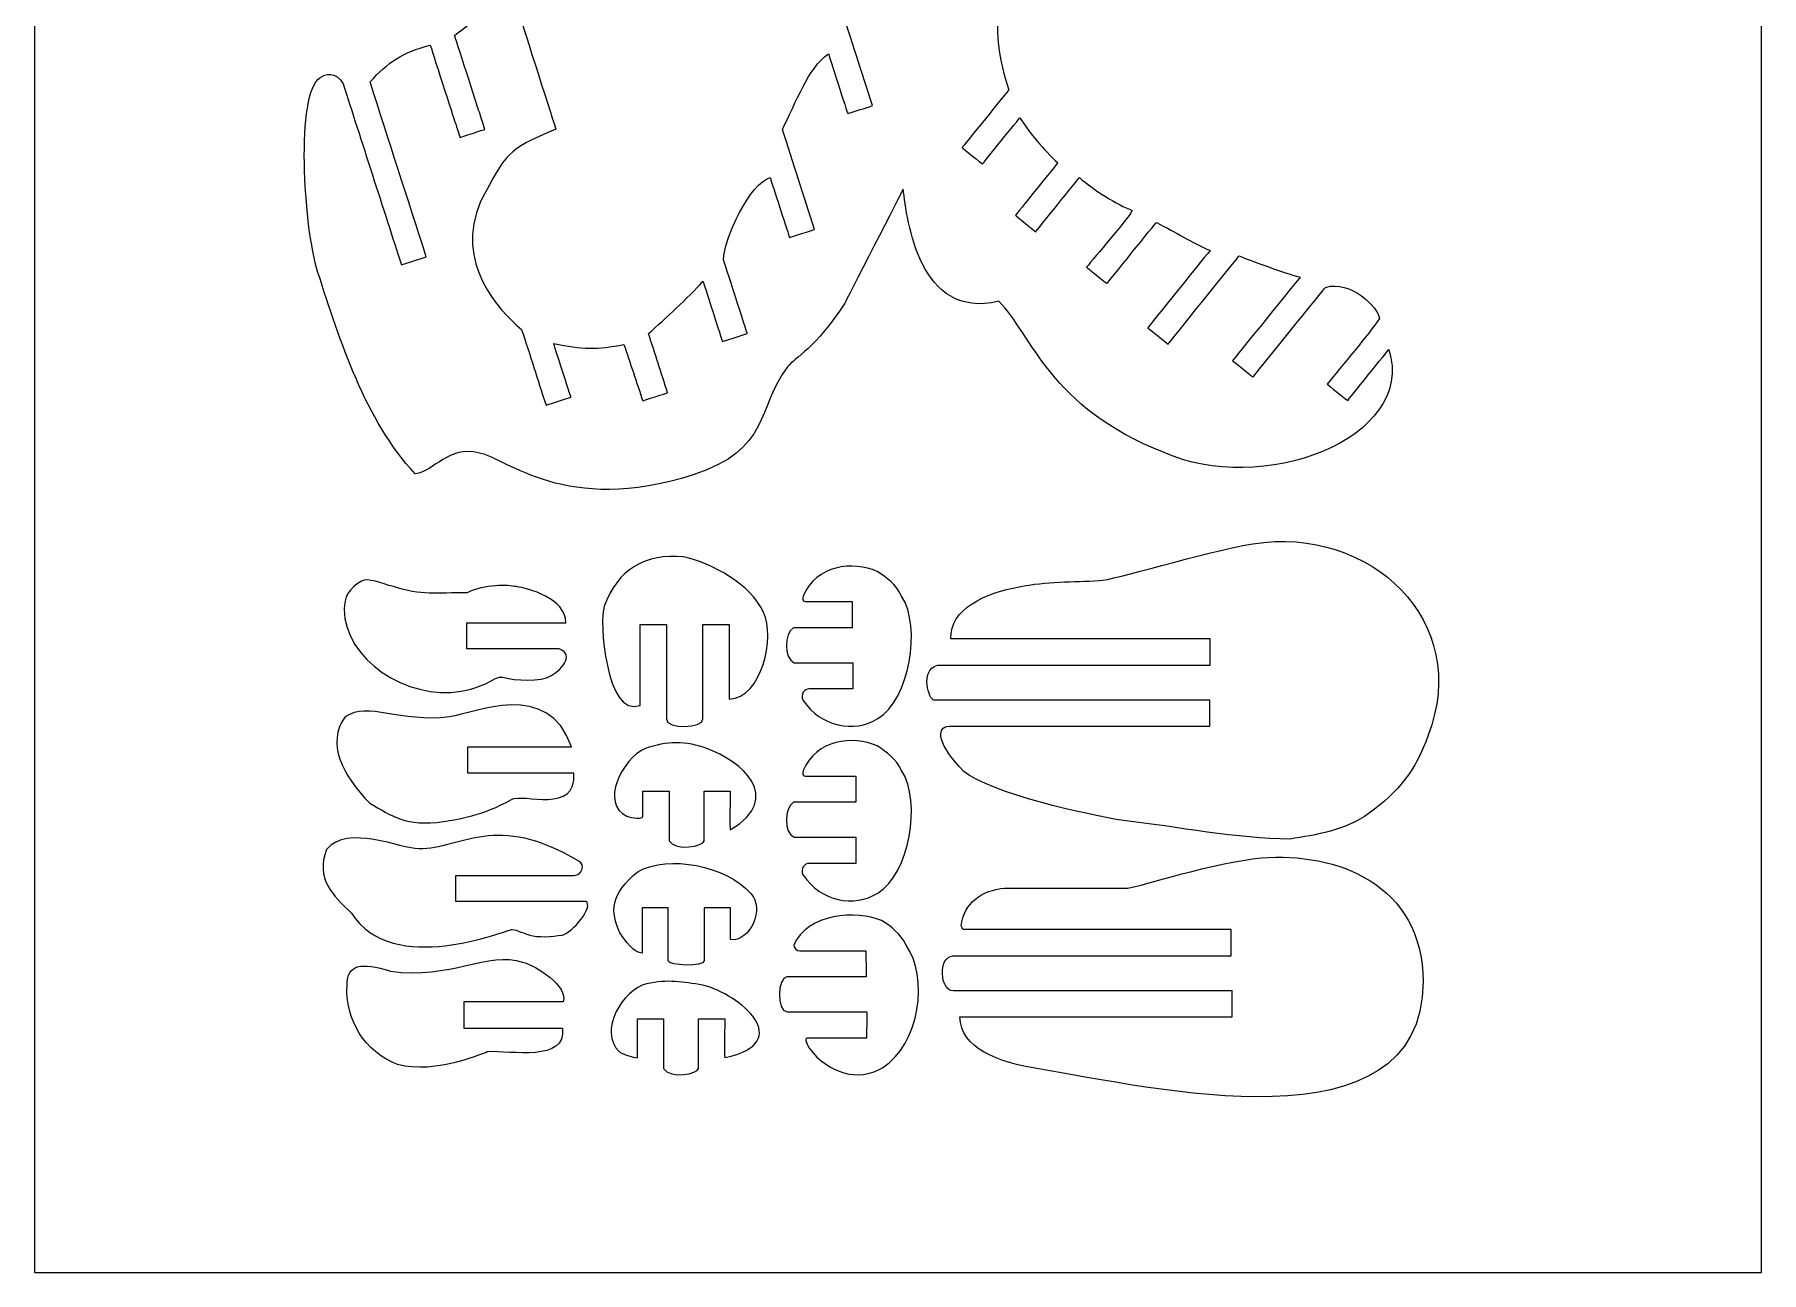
# Model space of a CAD drawing. Header units: centimetres. Extents: x -313 to 323, y -192 to 199.
# Drawn here: x 71.1 to 322.7, y -192.3 to -12 of the extents above; entities that cross this region are included whole.
import ezdxf

# ---------------------------------------------------------------- set-up
doc = ezdxf.new("R2010")
doc.units = ezdxf.units.CM
doc.header["$MEASUREMENT"] = 0
doc.layers.add('Livello 1', color=7, linetype='Continuous')
doc.layers.add('Livello 2', color=5, linetype='Continuous')

msp = doc.modelspace()

# ---------------------------------------------------------------- linework, layer by layer
at = {"layer": 'Livello 1', "lineweight": 20}
for points, knots in [([(263.926574, 11.952986), (263.926574, 11.952986), (257.939286, 4.543806), (257.939286, 4.543806), (257.939286, 4.543806), (257.939286, 4.543806), (254.976122, 6.938772), (254.976122, 6.938772), (254.976122, 6.938772), (254.976122, 6.938772), (261.87908, 15.480538), (261.87908, 15.480538), (261.87908, 15.480538), (259.813044, 17.87779), (257.25882, 20.268438), (255.465834, 21.364194), (255.465834, 21.364194), (255.465834, 21.364194), (250.657868, 15.415006), (250.657868, 15.415006), (250.657868, 15.415006), (250.657868, 15.415006), (247.69445, 17.809972), (247.69445, 17.809972), (247.69445, 17.809972), (247.69445, 17.809972), (252.213618, 23.401782), (252.213618, 23.401782), (252.213618, 23.401782), (247.707912, 26.380948), (242.915694, 27.91333), (237.499144, 27.952192), (237.499144, 27.952192), (237.499144, 27.952192), (239.856772, 20.6248), (239.856772, 20.6248), (239.856772, 20.6248), (239.856772, 20.6248), (236.229906, 19.457924), (236.229906, 19.457924), (236.229906, 19.457924), (236.229906, 19.457924), (233.290872, 28.591256), (233.290872, 28.591256), (233.290872, 28.591256), (229.221284, 29.46781), (226.39909, 28.671266), (223.096836, 27.75966), (223.096836, 27.75966), (223.096836, 27.75966), (225.920046, 18.986246), (225.920046, 18.986246), (225.920046, 18.986246), (225.920046, 18.986246), (222.29318, 17.819116), (222.29318, 17.819116), (222.29318, 17.819116), (222.29318, 17.819116), (219.482924, 26.552652), (219.482924, 26.552652), (219.482924, 26.552652), (216.667842, 25.590246), (213.006432, 23.50262), (210.879182, 21.7805), (210.879182, 21.7805), (211.887054, 18.648426), (212.894926, 15.516352), (213.903052, 12.384024), (213.903052, 12.384024), (213.903052, 12.384024), (210.276186, 11.216894), (210.276186, 11.216894), (210.276186, 11.216894), (210.276186, 11.216894), (207.401668, 20.150074), (207.401668, 20.150074), (207.401668, 20.150074), (204.108304, 17.528794), (201.00544, 14.194282), (198.551038, 10.272014), (198.551038, 10.272014), (200.393554, 4.545838), (202.068684, -1.1049), (203.877672, -6.726682), (203.877672, -6.726682), (202.619864, -7.131304), (201.532998, -7.481062), (200.250806, -7.893812), (200.250806, -7.893812), (200.250806, -7.893812), (196.106796, 4.985004), (196.106796, 4.985004), (196.106796, 4.985004), (192.951608, 1.454912), (190.71336, -3.60045), (188.534548, -7.8613), (188.534548, -7.8613), (190.088266, -12.689078), (191.640968, -17.514316), (193.194432, -22.342602), (193.194432, -22.342602), (191.874394, -22.76729), (190.884048, -23.08606), (189.567566, -23.509478), (189.567566, -23.509478), (189.567566, -23.509478), (186.75731, -14.776196), (186.75731, -14.776196), (186.75731, -14.776196), (183.699658, -16.978376), (182.047388, -21.892006), (180.038756, -25.806654), (180.038756, -25.806654), (181.607714, -30.682692), (183.14035, -35.524694), (184.704482, -40.385492), (184.704482, -40.385492), (184.704482, -40.385492), (181.077362, -41.552622), (181.077362, -41.552622), (181.077362, -41.552622), (181.077362, -41.552622), (180.554376, -39.927022), (180.554376, -39.927022), (180.554376, -39.927022), (180.554376, -39.927022), (178.271424, -32.832294), (178.271424, -32.832294), (178.271424, -32.832294), (175.383698, -33.580832), (171.492672, -41.641014), (171.48175, -44.818554), (171.48175, -44.818554), (171.48175, -44.818554), (174.929292, -55.532528), (174.929292, -55.532528), (174.929292, -55.532528), (173.693328, -55.930292), (172.646086, -56.267096), (171.302426, -56.699658), (171.302426, -56.699658), (171.302426, -56.699658), (168.474898, -47.912782), (168.474898, -47.912782), (168.474898, -47.912782), (166.235888, -50.466244), (163.001706, -53.288946), (160.551368, -55.55361), (160.551368, -55.55361), (161.476436, -58.428382), (162.397694, -61.290962), (163.322508, -64.164972), (163.322508, -64.164972), (163.322508, -64.164972), (159.695642, -65.332102), (159.695642, -65.332102), (159.695642, -65.332102), (158.863284, -62.745112), (157.800294, -59.716416), (156.967428, -57.127902), (156.967428, -57.127902), (153.04897, -57.917588), (150.851108, -57.865772), (146.712686, -56.974486), (146.712686, -56.974486), (146.712686, -56.974486), (149.235414, -64.814704), (149.235414, -64.814704), (149.235414, -64.814704), (147.987258, -65.216532), (146.868896, -65.576196), (145.608548, -65.981834), (145.608548, -65.981834), (144.425416, -62.304422), (143.26362, -58.693812), (142.052294, -54.929532), (142.052294, -54.929532), (138.61796, -52.06111), (132.273294, -45.25137), (136.057132, -36.298886), (136.057132, -36.298886), (139.850876, -29.27604), (139.730988, -28.802584), (147.043648, -25.790144), (147.043648, -25.790144), (147.043648, -25.790144), (141.950186, -9.823958), (141.950186, -9.823958), (141.950186, -9.823958), (136.193784, -9.057132), (135.125968, -9.821926), (132.289042, -12.123674), (132.289042, -12.123674), (132.289042, -12.123674), (135.743188, -22.857968), (135.743188, -22.857968), (135.743188, -22.857968), (135.743188, -22.857968), (136.688322, -25.795224), (136.688322, -25.795224), (136.688322, -25.795224), (136.688322, -25.795224), (133.061456, -26.962354), (133.061456, -26.962354), (133.061456, -26.962354), (133.061456, -26.962354), (132.334, -24.702008), (132.334, -24.702008), (132.334, -24.702008), (132.334, -24.702008), (128.74371, -13.544296), (128.74371, -13.544296), (128.74371, -13.544296), (124.610876, -14.58214), (122.618246, -15.997936), (119.961152, -18.892266), (119.961152, -18.892266), (122.69343, -27.382724), (125.425454, -35.873436), (128.157478, -44.363894), (128.157478, -44.363894), (126.93523, -44.75734), (125.747018, -45.13961), (124.530866, -45.531024), (124.530866, -45.531024), (122.05716, -37.84346), (118.567708, -26.999946), (116.051838, -19.181064), (116.051838, -19.181064), (115.041934, -17.269714), (113.337086, -17.67332), (112.674146, -18.30324), (112.674146, -18.30324), (109.15904, -20.354544), (110.227618, -39.951914), (112.378744, -46.637194), (112.378744, -46.637194), (115.613942, -56.691022), (119.210836, -68.067682), (126.524766, -75.972162), (126.524766, -75.972162), (129.530856, -75.58913), (131.209542, -71.783702), (135.907526, -72.953118), (135.907526, -72.953118), (139.976352, -73.671684), (148.397468, -82.112358), (167.04564, -76.111608), (167.04564, -76.111608), (178.372008, -72.466962), (176.22266, -66.378582), (180.811424, -60.386468), (180.811424, -60.386468), (181.837584, -59.046618), (184.930796, -57.672478), (189.126114, -51.121564), (189.126114, -51.121564), (189.126114, -51.121564), (197.659244, -34.49193), (197.659244, -34.49193), (197.659244, -34.49193), (198.192898, -39.103046), (199.982074, -53.612034), (211.568538, -50.842418), (211.568538, -50.842418), (216.477596, -55.682388), (218.81338, -66.308986), (235.655866, -72.860154), (235.655866, -72.860154), (249.482356, -79.243682), (272.512282, -71.05269), (268.41323, -57.850024), (268.41323, -57.850024), (268.41323, -57.850024), (262.388858, -65.304924), (262.388858, -65.304924), (262.388858, -65.304924), (262.388858, -65.304924), (259.425694, -62.910212), (259.425694, -62.910212), (259.425694, -62.910212), (261.516368, -60.323222), (265.471148, -55.67299), (267.0302, -53.35143), (267.0302, -53.35143), (266.901422, -51.696874), (262.776716, -47.716948), (259.17144, -48.809402), (259.17144, -48.809402), (259.17144, -48.809402), (248.600976, -61.889386), (248.600976, -61.889386), (248.600976, -61.889386), (248.600976, -61.889386), (245.637558, -59.49442), (245.637558, -59.49442), (245.637558, -59.49442), (245.637558, -59.49442), (255.47574, -47.320454), (255.47574, -47.320454), (255.47574, -47.320454), (252.778514, -46.580044), (249.30735, -45.288708), (246.58828, -44.233846), (246.58828, -44.233846), (246.58828, -44.233846), (236.236764, -57.083198), (236.236764, -57.083198), (236.236764, -57.083198), (235.067348, -56.138064), (234.242356, -55.471314), (233.273346, -54.688232), (233.273346, -54.688232), (233.273346, -54.688232), (242.355624, -43.450002), (242.355624, -43.450002), (242.355624, -43.450002), (239.3823, -42.1005), (237.6297, -40.934132), (234.536234, -39.346632), (234.536234, -39.346632), (234.536234, -39.346632), (227.330254, -48.26381), (227.330254, -48.26381), (227.330254, -48.26381), (227.330254, -48.26381), (224.366836, -45.868844), (224.366836, -45.868844), (224.366836, -45.868844), (225.526092, -44.431204), (230.20147, -39.0906), (231.02951, -37.624258), (231.02951, -37.624258), (228.777038, -36.73475), (225.49358, -34.694876), (223.32442, -32.829754), (223.32442, -32.829754), (223.32442, -32.829754), (216.958926, -40.706548), (216.958926, -40.706548), (216.958926, -40.706548), (216.958926, -40.706548), (213.995508, -38.311836), (213.995508, -38.311836), (213.995508, -38.311836), (213.995508, -38.311836), (220.157548, -30.686756), (220.157548, -30.686756), (220.157548, -30.686756), (218.077034, -28.70454), (216.065862, -26.390854), (214.639144, -24.110188), (214.639144, -24.110188), (214.639144, -24.110188), (209.194146, -30.848046), (209.194146, -30.848046), (209.194146, -30.848046), (209.194146, -30.848046), (206.230728, -28.453334), (206.230728, -28.453334), (206.230728, -28.453334), (206.230728, -28.453334), (213.023958, -20.047204), (213.023958, -20.047204), (213.023958, -20.047204), (211.143088, -14.20241), (210.516216, -8.764016), (213.148672, -2.915666), (213.148672, -2.915666), (218.472004, 8.910828), (234.003088, 14.36751), (245.836694, 6.661404), (245.836694, 6.661404), (249.5296, 4.534408), (254.972312, -1.049782), (258.436364, -6.43763), (258.436364, -6.43763), (262.687054, -4.00939), (266.267692, 0.570992), (269.052802, 4.719066), (269.052802, 4.719066), (268.0462, 8.767572), (266.153138, 11.630914), (263.926574, 11.952986)], [0, 0, 0, 0, 0.0103092784, 0.0103092784, 0.0103092784, 0.0103092884, 0.0206185567, 0.0206185567, 0.0206185567, 0.0206185667, 0.0309278351, 0.0309278351, 0.0309278351, 0.0309278451, 0.0412371134, 0.0412371134, 0.0412371134, 0.0412371234, 0.0515463918, 0.0515463918, 0.0515463918, 0.0515464018, 0.0618556701, 0.0618556701, 0.0618556701, 0.0618556801, 0.0721649485, 0.0721649485, 0.0721649485, 0.0721649585, 0.0824742268, 0.0824742268, 0.0824742268, 0.0824742368, 0.0927835052, 0.0927835052, 0.0927835052, 0.0927835152, 0.1030927835, 0.1030927835, 0.1030927835, 0.1030927935, 0.1134020619, 0.1134020619, 0.1134020619, 0.1134020719, 0.1237113402, 0.1237113402, 0.1237113402, 0.1237113502, 0.1340206186, 0.1340206186, 0.1340206186, 0.1340206286, 0.1443298969, 0.1443298969, 0.1443298969, 0.1443299069, 0.1546391753, 0.1546391753, 0.1546391753, 0.1546391853, 0.1649484536, 0.1649484536, 0.1649484536, 0.1649484636, 0.175257732, 0.175257732, 0.175257732, 0.175257742, 0.1855670103, 0.1855670103, 0.1855670103, 0.1855670203, 0.1958762887, 0.1958762887, 0.1958762887, 0.1958762987, 0.206185567, 0.206185567, 0.206185567, 0.206185577, 0.2164948454, 0.2164948454, 0.2164948454, 0.2164948554, 0.2268041237, 0.2268041237, 0.2268041237, 0.2268041337, 0.2371134021, 0.2371134021, 0.2371134021, 0.2371134121, 0.2474226804, 0.2474226804, 0.2474226804, 0.2474226904, 0.2577319588, 0.2577319588, 0.2577319588, 0.2577319688, 0.2680412371, 0.2680412371, 0.2680412371, 0.2680412471, 0.2783505155, 0.2783505155, 0.2783505155, 0.2783505255, 0.2886597938, 0.2886597938, 0.2886597938, 0.2886598038, 0.2989690722, 0.2989690722, 0.2989690722, 0.2989690822, 0.3092783505, 0.3092783505, 0.3092783505, 0.3092783605, 0.3195876289, 0.3195876289, 0.3195876289, 0.3195876389, 0.3298969072, 0.3298969072, 0.3298969072, 0.3298969172, 0.3402061856, 0.3402061856, 0.3402061856, 0.3402061956, 0.3505154639, 0.3505154639, 0.3505154639, 0.3505154739, 0.3608247423, 0.3608247423, 0.3608247423, 0.3608247523, 0.3711340206, 0.3711340206, 0.3711340206, 0.3711340306, 0.381443299, 0.381443299, 0.381443299, 0.381443309, 0.3917525773, 0.3917525773, 0.3917525773, 0.3917525873, 0.4020618557, 0.4020618557, 0.4020618557, 0.4020618657, 0.412371134, 0.412371134, 0.412371134, 0.412371144, 0.4226804124, 0.4226804124, 0.4226804124, 0.4226804224, 0.4329896907, 0.4329896907, 0.4329896907, 0.4329897007, 0.4432989691, 0.4432989691, 0.4432989691, 0.4432989791, 0.4536082474, 0.4536082474, 0.4536082474, 0.4536082574, 0.4639175258, 0.4639175258, 0.4639175258, 0.4639175358, 0.4742268041, 0.4742268041, 0.4742268041, 0.4742268141, 0.4845360825, 0.4845360825, 0.4845360825, 0.4845360925, 0.4948453608, 0.4948453608, 0.4948453608, 0.4948453708, 0.5051546392, 0.5051546392, 0.5051546392, 0.5051546492, 0.5154639175, 0.5154639175, 0.5154639175, 0.5154639275, 0.5257731959, 0.5257731959, 0.5257731959, 0.5257732059, 0.5360824742, 0.5360824742, 0.5360824742, 0.5360824842, 0.5463917526, 0.5463917526, 0.5463917526, 0.5463917626, 0.5567010309, 0.5567010309, 0.5567010309, 0.5567010409, 0.5670103093, 0.5670103093, 0.5670103093, 0.5670103193, 0.5773195876, 0.5773195876, 0.5773195876, 0.5773195976, 0.587628866, 0.587628866, 0.587628866, 0.587628876, 0.5979381443, 0.5979381443, 0.5979381443, 0.5979381543, 0.6082474227, 0.6082474227, 0.6082474227, 0.6082474327, 0.618556701, 0.618556701, 0.618556701, 0.618556711, 0.6288659794, 0.6288659794, 0.6288659794, 0.6288659894, 0.6391752577, 0.6391752577, 0.6391752577, 0.6391752677, 0.6494845361, 0.6494845361, 0.6494845361, 0.6494845461, 0.6597938144, 0.6597938144, 0.6597938144, 0.6597938244, 0.6701030928, 0.6701030928, 0.6701030928, 0.6701031028, 0.6804123711, 0.6804123711, 0.6804123711, 0.6804123811, 0.6907216495, 0.6907216495, 0.6907216495, 0.6907216595, 0.7010309278, 0.7010309278, 0.7010309278, 0.7010309378, 0.7113402062, 0.7113402062, 0.7113402062, 0.7113402162, 0.7216494845, 0.7216494845, 0.7216494845, 0.7216494945, 0.7319587629, 0.7319587629, 0.7319587629, 0.7319587729, 0.7422680412, 0.7422680412, 0.7422680412, 0.7422680512, 0.7525773196, 0.7525773196, 0.7525773196, 0.7525773296, 0.7628865979, 0.7628865979, 0.7628865979, 0.7628866079, 0.7731958763, 0.7731958763, 0.7731958763, 0.7731958863, 0.7835051546, 0.7835051546, 0.7835051546, 0.7835051646, 0.793814433, 0.793814433, 0.793814433, 0.793814443, 0.8041237113, 0.8041237113, 0.8041237113, 0.8041237213, 0.8144329897, 0.8144329897, 0.8144329897, 0.8144329997, 0.824742268, 0.824742268, 0.824742268, 0.824742278, 0.8350515464, 0.8350515464, 0.8350515464, 0.8350515564, 0.8453608247, 0.8453608247, 0.8453608247, 0.8453608347, 0.8556701031, 0.8556701031, 0.8556701031, 0.8556701131, 0.8659793814, 0.8659793814, 0.8659793814, 0.8659793914, 0.8762886598, 0.8762886598, 0.8762886598, 0.8762886698, 0.8865979381, 0.8865979381, 0.8865979381, 0.8865979481, 0.8969072165, 0.8969072165, 0.8969072165, 0.8969072265, 0.9072164948, 0.9072164948, 0.9072164948, 0.9072165048, 0.9175257732, 0.9175257732, 0.9175257732, 0.9175257832, 0.9278350515, 0.9278350515, 0.9278350515, 0.9278350615, 0.9381443299, 0.9381443299, 0.9381443299, 0.9381443399, 0.9484536082, 0.9484536082, 0.9484536082, 0.9484536182, 0.9587628866, 0.9587628866, 0.9587628866, 0.9587628966, 0.9690721649, 0.9690721649, 0.9690721649, 0.9690721749, 0.9793814433, 0.9793814433, 0.9793814433, 0.9793814533, 1, 1, 1, 1]), ([(274.117562, -114.06251), (280.543254, -97.509584), (265.785346, -83.44027), (248.586752, -86.158832), (248.586752, -86.158832), (241.203734, -87.44712), (228.150166, -91.507056), (226.185476, -91.53525), (226.185476, -91.53525), (222.391224, -91.719654), (218.5035, -91.628722), (214.536782, -92.431362), (214.536782, -92.431362), (209.698082, -93.266514), (204.391514, -95.636588), (204.596238, -100.027232), (204.596238, -100.027232), (204.596238, -100.027232), (211.08035, -100.027232), (211.08035, -100.027232), (211.08035, -100.027232), (221.534482, -100.027232), (232.023412, -100.027232), (242.368324, -100.027232), (242.368324, -100.027232), (242.368324, -100.027232), (242.368324, -103.837232), (242.368324, -103.837232), (242.368324, -103.837232), (229.157784, -103.837232), (215.88984, -103.837232), (202.625706, -103.837232), (202.625706, -103.837232), (199.996552, -104.6861), (201.440542, -108.93933), (202.129136, -108.93933), (202.129136, -108.93933), (215.580468, -108.93933), (228.863906, -108.93933), (242.315238, -108.93933), (242.315238, -108.93933), (242.315238, -108.93933), (242.315238, -112.74933), (242.315238, -112.74933), (242.315238, -112.74933), (229.681532, -112.74933), (217.047826, -112.74933), (204.41412, -112.74933), (204.41412, -112.74933), (202.150218, -112.74933), (202.850496, -115.691158), (206.472282, -119.312944), (206.472282, -119.312944), (210.402424, -122.54611), (224.593404, -125.663198), (229.76967, -126.481332), (229.76967, -126.481332), (237.520734, -127.342646), (246.433594, -129.169414), (253.96317, -129.169414), (253.96317, -129.169414), (257.805682, -128.5621), (262.08482, -127.929386), (265.52779, -125.419104), (265.52779, -125.419104), (269.785592, -122.31497), (272.344388, -119.214392), (274.117562, -114.06251)], [0, 0, 0, 0, 0.0555555556, 0.0555555556, 0.0555555556, 0.0555555656, 0.1111111111, 0.1111111111, 0.1111111111, 0.1111111211, 0.1666666667, 0.1666666667, 0.1666666667, 0.1666666767, 0.2222222222, 0.2222222222, 0.2222222222, 0.2222222322, 0.2777777778, 0.2777777778, 0.2777777778, 0.2777777878, 0.3333333333, 0.3333333333, 0.3333333333, 0.3333333433, 0.3888888889, 0.3888888889, 0.3888888889, 0.3888888989, 0.4444444444, 0.4444444444, 0.4444444444, 0.4444444544, 0.5, 0.5, 0.5, 0.50000001, 0.5555555556, 0.5555555556, 0.5555555556, 0.5555555656, 0.6111111111, 0.6111111111, 0.6111111111, 0.6111111211, 0.6666666667, 0.6666666667, 0.6666666667, 0.6666666767, 0.7222222222, 0.7222222222, 0.7222222222, 0.7222222322, 0.7777777778, 0.7777777778, 0.7777777778, 0.7777777878, 0.8333333333, 0.8333333333, 0.8333333333, 0.8333333433, 0.8888888889, 0.8888888889, 0.8888888889, 0.8888888989, 1, 1, 1, 1]), ([(177.285904, -96.142302), (179.078636, -99.773994), (177.046382, -108.577634), (172.287692, -108.799122), (172.287692, -108.799122), (172.287692, -108.799122), (172.287692, -104.590596), (172.287692, -104.590596), (172.287692, -104.590596), (172.287692, -104.590596), (172.287692, -97.936812), (172.287692, -97.936812), (172.287692, -97.936812), (171.016422, -97.936812), (169.748708, -97.936812), (168.477692, -97.936812), (168.477692, -97.936812), (168.477692, -102.513384), (168.477692, -107.089702), (168.477692, -111.666274), (168.477692, -111.666274), (168.477692, -113.04397), (163.137342, -113.279682), (163.137342, -111.666528), (163.137342, -111.666528), (163.137342, -111.666528), (163.137342, -97.936812), (163.137342, -97.936812), (163.137342, -97.936812), (163.137342, -97.936812), (159.327342, -97.936812), (159.327342, -97.936812), (159.327342, -97.936812), (159.327342, -97.936812), (159.327342, -109.729778), (159.327342, -109.729778), (159.327342, -109.729778), (154.31262, -111.524542), (153.32329, -97.230946), (154.089354, -95.263208), (154.089354, -95.263208), (155.934664, -90.002106), (160.161478, -87.464646), (165.63721, -88.077802), (165.63721, -88.077802), (169.773092, -88.959182), (175.462692, -92.063824), (177.285904, -96.142302)], [0, 0, 0, 0, 0.0769230769, 0.0769230769, 0.0769230769, 0.0769230869, 0.1538461538, 0.1538461538, 0.1538461538, 0.1538461638, 0.2307692308, 0.2307692308, 0.2307692308, 0.2307692408, 0.3076923077, 0.3076923077, 0.3076923077, 0.3076923177, 0.3846153846, 0.3846153846, 0.3846153846, 0.3846153946, 0.4615384615, 0.4615384615, 0.4615384615, 0.4615384715, 0.5384615385, 0.5384615385, 0.5384615385, 0.5384615485, 0.6153846154, 0.6153846154, 0.6153846154, 0.6153846254, 0.6923076923, 0.6923076923, 0.6923076923, 0.6923077023, 0.7692307692, 0.7692307692, 0.7692307692, 0.7692307792, 0.8461538462, 0.8461538462, 0.8461538462, 0.8461538562, 1, 1, 1, 1]), ([(193.962528, -111.62665), (190.42634, -113.80216), (185.657744, -112.793018), (183.087518, -109.006132), (183.087518, -109.006132), (182.547768, -108.069634), (183.319166, -107.270804), (183.919876, -107.304332), (183.919876, -107.304332), (183.919876, -107.304332), (190.29934, -107.304332), (190.29934, -107.304332), (190.29934, -107.304332), (190.29934, -107.304332), (190.29934, -103.494332), (190.29934, -103.494332), (190.29934, -103.494332), (190.29934, -103.494332), (181.744366, -103.494332), (181.744366, -103.494332), (181.744366, -103.494332), (180.24729, -102.902004), (180.323236, -99.157028), (181.652926, -98.3996), (181.652926, -98.3996), (181.652926, -98.3996), (190.215266, -98.3996), (190.215266, -98.3996), (190.215266, -98.3996), (190.215266, -97.10293), (190.215266, -95.885), (190.215266, -94.5896), (190.215266, -94.5896), (190.215266, -94.5896), (183.397652, -94.5896), (183.397652, -94.5896), (183.397652, -94.5896), (182.950612, -94.67088), (182.985664, -94.123002), (183.087518, -93.773244), (183.087518, -93.773244), (184.986676, -89.225628), (190.307722, -88.634824), (193.8401, -90.188796), (193.8401, -90.188796), (195.286884, -91.08948), (196.56552, -92.032328), (197.424294, -93.773244), (197.424294, -93.773244), (200.35266, -98.404172), (198.5772, -108.787184), (193.962528, -111.62665)], [0, 0, 0, 0, 0.0714285714, 0.0714285714, 0.0714285714, 0.0714285814, 0.1428571429, 0.1428571429, 0.1428571429, 0.1428571529, 0.2142857143, 0.2142857143, 0.2142857143, 0.2142857243, 0.2857142857, 0.2857142857, 0.2857142857, 0.2857142957, 0.3571428571, 0.3571428571, 0.3571428571, 0.3571428671, 0.4285714286, 0.4285714286, 0.4285714286, 0.4285714386, 0.5, 0.5, 0.5, 0.50000001, 0.5714285714, 0.5714285714, 0.5714285714, 0.5714285814, 0.6428571429, 0.6428571429, 0.6428571429, 0.6428571529, 0.7142857143, 0.7142857143, 0.7142857143, 0.7142857243, 0.7857142857, 0.7857142857, 0.7857142857, 0.7857142957, 0.8571428571, 0.8571428571, 0.8571428571, 0.8571428671, 1, 1, 1, 1]), ([(141.294358, -92.403676), (142.921736, -92.650564), (148.517864, -94.082108), (148.496528, -97.667826), (148.496528, -97.667826), (148.496528, -97.667826), (134.07136, -97.667826), (134.07136, -97.667826), (134.07136, -97.667826), (134.07136, -99.334828), (134.07136, -99.809808), (134.07136, -101.477826), (134.07136, -101.477826), (134.07136, -101.477826), (147.506944, -101.477826), (147.506944, -101.477826), (147.506944, -101.477826), (150.066756, -102.430072), (147.502626, -104.770682), (146.211544, -105.441242), (146.211544, -105.441242), (145.102834, -106.28122), (140.821664, -106.093768), (139.506706, -105.631996), (139.506706, -105.631996), (138.084814, -105.234232), (137.417302, -106.932476), (133.229858, -107.636564), (133.229858, -107.636564), (125.274324, -108.979208), (116.237766, -102.99319), (116.194078, -95.67418), (116.194078, -95.67418), (116.184934, -94.114112), (116.849144, -92.592906), (118.730268, -91.603322), (118.730268, -91.603322), (119.651526, -91.05392), (121.644664, -91.95435), (123.373388, -92.403676), (123.373388, -92.403676), (127.458216, -93.728286), (129.626106, -93.299788), (134.12597, -93.299788), (134.12597, -93.299788), (136.7282, -91.983052), (140.007594, -92.173806), (141.294358, -92.403676)], [0, 0, 0, 0, 0.0769230769, 0.0769230769, 0.0769230769, 0.0769230869, 0.1538461538, 0.1538461538, 0.1538461538, 0.1538461638, 0.2307692308, 0.2307692308, 0.2307692308, 0.2307692408, 0.3076923077, 0.3076923077, 0.3076923077, 0.3076923177, 0.3846153846, 0.3846153846, 0.3846153846, 0.3846153946, 0.4615384615, 0.4615384615, 0.4615384615, 0.4615384715, 0.5384615385, 0.5384615385, 0.5384615385, 0.5384615485, 0.6153846154, 0.6153846154, 0.6153846154, 0.6153846254, 0.6923076923, 0.6923076923, 0.6923076923, 0.6923077023, 0.7692307692, 0.7692307692, 0.7692307692, 0.7692307792, 0.8461538462, 0.8461538462, 0.8461538462, 0.8461538562, 1, 1, 1, 1]), ([(116.327936, -111.379762), (119.741442, -109.085634), (124.286772, -112.28959), (131.560824, -111.379762), (131.560824, -111.379762), (135.200136, -110.804452), (146.035776, -105.866438), (149.30628, -115.75161), (149.30628, -115.75161), (149.30628, -115.75161), (134.19455, -115.75161), (134.19455, -115.75161), (134.19455, -115.75161), (134.19455, -115.75161), (134.19455, -119.56161), (134.19455, -119.56161), (134.19455, -119.56161), (134.19455, -119.56161), (149.649688, -119.56161), (149.649688, -119.56161), (149.649688, -119.56161), (150.176992, -125.639068), (142.197836, -122.421142), (140.55471, -123.398026), (140.55471, -123.398026), (136.415272, -125.78715), (132.639308, -126.306834), (130.664712, -126.61265), (130.664712, -126.61265), (125.196092, -127.43942), (123.101608, -125.759718), (119.91213, -123.924568), (119.91213, -123.924568), (115.882674, -119.813832), (113.561114, -115.180364), (116.327936, -111.379762)], [0, 0, 0, 0, 0.1, 0.1, 0.1, 0.10000001, 0.2, 0.2, 0.2, 0.20000001, 0.3, 0.3, 0.3, 0.30000001, 0.4, 0.4, 0.4, 0.40000001, 0.5, 0.5, 0.5, 0.50000001, 0.6, 0.6, 0.6, 0.60000001, 0.7, 0.7, 0.7, 0.70000001, 0.8, 0.8, 0.8, 0.80000001, 1, 1, 1, 1]), ([(172.437298, -127.843534), (172.371258, -127.673862), (172.437298, -122.685302), (172.437298, -122.180858), (172.437298, -122.180858), (172.437298, -122.180858), (168.627298, -122.180858), (168.627298, -122.180858), (168.627298, -122.180858), (168.627298, -122.50547), (168.652698, -129.36474), (168.627298, -129.422652), (168.627298, -129.422652), (168.589452, -130.183128), (164.488876, -131.059936), (163.533074, -129.433828), (163.533074, -129.433828), (163.533074, -129.433828), (163.533074, -122.180858), (163.533074, -122.180858), (163.533074, -122.180858), (163.533074, -122.180858), (159.723074, -122.180858), (159.723074, -122.180858), (159.723074, -122.180858), (159.723074, -123.403868), (159.723074, -124.626624), (159.723074, -125.849634), (159.723074, -125.849634), (159.723074, -126.286514), (158.101538, -126.101602), (157.391354, -125.849634), (157.391354, -125.849634), (153.466292, -124.047504), (156.591254, -117.522498), (160.079436, -115.993164), (160.079436, -115.993164), (163.100004, -114.8842), (166.1541, -114.884454), (169.040048, -115.993164), (169.040048, -115.993164), (173.967648, -117.734588), (180.464714, -123.08078), (172.437298, -127.843534)], [0, 0, 0, 0, 0.0833333333, 0.0833333333, 0.0833333333, 0.0833333433, 0.1666666667, 0.1666666667, 0.1666666667, 0.1666666767, 0.25, 0.25, 0.25, 0.25000001, 0.3333333333, 0.3333333333, 0.3333333333, 0.3333333433, 0.4166666667, 0.4166666667, 0.4166666667, 0.4166666767, 0.5, 0.5, 0.5, 0.50000001, 0.5833333333, 0.5833333333, 0.5833333333, 0.5833333433, 0.6666666667, 0.6666666667, 0.6666666667, 0.6666666767, 0.75, 0.75, 0.75, 0.75000001, 0.8333333333, 0.8333333333, 0.8333333333, 0.8333333433, 1, 1, 1, 1]), ([(193.962528, -137.04824), (190.42634, -139.22375), (185.657744, -138.214608), (183.087518, -134.427722), (183.087518, -134.427722), (182.547768, -133.491224), (183.319166, -132.692394), (183.919876, -132.725922), (183.919876, -132.725922), (183.919876, -132.725922), (190.761366, -132.725922), (190.761366, -132.725922), (190.761366, -132.725922), (190.761366, -132.725922), (190.761366, -128.915922), (190.761366, -128.915922), (190.761366, -128.915922), (190.761366, -128.915922), (181.744366, -128.915922), (181.744366, -128.915922), (181.744366, -128.915922), (180.24729, -128.323594), (180.323236, -124.578618), (181.652926, -123.82119), (181.652926, -123.82119), (181.652926, -123.82119), (190.740284, -123.800108), (190.740284, -123.800108), (190.740284, -123.800108), (190.740284, -122.503438), (190.740284, -121.317004), (190.740284, -120.021604), (190.740284, -120.021604), (190.740284, -120.021604), (183.397652, -120.01119), (183.397652, -120.01119), (183.397652, -120.01119), (182.950612, -120.09247), (182.985664, -119.544592), (183.087518, -119.194834), (183.087518, -119.194834), (184.986676, -114.647218), (190.307722, -114.056414), (193.8401, -115.610386), (193.8401, -115.610386), (195.286884, -116.51107), (196.56552, -117.453918), (197.424294, -119.194834), (197.424294, -119.194834), (200.35266, -123.825762), (198.5772, -134.208774), (193.962528, -137.04824)], [0, 0, 0, 0, 0.0714285714, 0.0714285714, 0.0714285714, 0.0714285814, 0.1428571429, 0.1428571429, 0.1428571429, 0.1428571529, 0.2142857143, 0.2142857143, 0.2142857143, 0.2142857243, 0.2857142857, 0.2857142857, 0.2857142857, 0.2857142957, 0.3571428571, 0.3571428571, 0.3571428571, 0.3571428671, 0.4285714286, 0.4285714286, 0.4285714286, 0.4285714386, 0.5, 0.5, 0.5, 0.50000001, 0.5714285714, 0.5714285714, 0.5714285714, 0.5714285814, 0.6428571429, 0.6428571429, 0.6428571429, 0.6428571529, 0.7142857143, 0.7142857143, 0.7142857143, 0.7142857243, 0.7857142857, 0.7857142857, 0.7857142857, 0.7857142957, 0.8571428571, 0.8571428571, 0.8571428571, 0.8571428671, 1, 1, 1, 1]), ([(113.632742, -130.68681), (116.628926, -126.95809), (124.509784, -130.603244), (127.096012, -130.608324), (127.096012, -130.608324), (133.273038, -130.621024), (138.296904, -125.155452), (150.393654, -132.400548), (150.393654, -132.400548), (151.41321, -132.936996), (150.809198, -134.46506), (149.695916, -134.46506), (149.695916, -134.46506), (149.695916, -134.46506), (132.476494, -134.46506), (132.476494, -134.46506), (132.476494, -134.46506), (132.476494, -135.736584), (132.476494, -137.00125), (132.476494, -138.27506), (132.476494, -138.27506), (132.476494, -138.27506), (151.39035, -138.27506), (151.39035, -138.27506), (151.39035, -138.27506), (152.67432, -138.94308), (149.448774, -142.838678), (147.963128, -143.15313), (147.963128, -143.15313), (146.417284, -143.421862), (144.401032, -143.5227), (143.225012, -143.15313), (143.225012, -143.15313), (142.567406, -143.055848), (141.35608, -142.350236), (140.663676, -142.339314), (140.663676, -142.339314), (139.900152, -142.36446), (123.241816, -149.436836), (117.261894, -139.949682), (117.261894, -139.949682), (114.550952, -137.371328), (111.972852, -134.968488), (113.632742, -130.68681)], [0, 0, 0, 0, 0.0833333333, 0.0833333333, 0.0833333333, 0.0833333433, 0.1666666667, 0.1666666667, 0.1666666667, 0.1666666767, 0.25, 0.25, 0.25, 0.25000001, 0.3333333333, 0.3333333333, 0.3333333333, 0.3333333433, 0.4166666667, 0.4166666667, 0.4166666667, 0.4166666767, 0.5, 0.5, 0.5, 0.50000001, 0.5833333333, 0.5833333333, 0.5833333333, 0.5833333433, 0.6666666667, 0.6666666667, 0.6666666667, 0.6666666767, 0.75, 0.75, 0.75, 0.75000001, 0.8333333333, 0.8333333333, 0.8333333333, 0.8333333433, 1, 1, 1, 1]), ([(159.039052, -133.877558), (154.919426, -137.209022), (154.97302, -139.756388), (156.350716, -142.83817), (156.350716, -142.83817), (158.085536, -145.276824), (158.570676, -145.5801), (159.594296, -145.795238), (159.594296, -145.795238), (159.594296, -145.795238), (159.594296, -139.214098), (159.594296, -139.214098), (159.594296, -139.214098), (159.594296, -139.214098), (163.404296, -139.214098), (163.404296, -139.214098), (163.404296, -139.214098), (163.404296, -139.214098), (163.404296, -146.915378), (163.404296, -146.915378), (163.404296, -146.915378), (163.404296, -147.621244), (168.617392, -147.822412), (168.669716, -146.915124), (168.669716, -146.915124), (168.669716, -144.17675), (168.669716, -141.952218), (168.669716, -139.214098), (168.669716, -139.214098), (168.669716, -139.214098), (172.479716, -139.214098), (172.479716, -139.214098), (172.479716, -139.214098), (172.479716, -139.214098), (172.479716, -143.823944), (172.479716, -143.823944), (172.479716, -143.823944), (175.305212, -144.217136), (177.579528, -139.233656), (175.428402, -137.123932), (175.428402, -137.123932), (171.858686, -133.007862), (163.426648, -131.448556), (159.039052, -133.877558)], [0, 0, 0, 0, 0.0833333333, 0.0833333333, 0.0833333333, 0.0833333433, 0.1666666667, 0.1666666667, 0.1666666667, 0.1666666767, 0.25, 0.25, 0.25, 0.25000001, 0.3333333333, 0.3333333333, 0.3333333333, 0.3333333433, 0.4166666667, 0.4166666667, 0.4166666667, 0.4166666767, 0.5, 0.5, 0.5, 0.50000001, 0.5833333333, 0.5833333333, 0.5833333333, 0.5833333433, 0.6666666667, 0.6666666667, 0.6666666667, 0.6666666767, 0.75, 0.75, 0.75, 0.75000001, 0.8333333333, 0.8333333333, 0.8333333333, 0.8333333433, 1, 1, 1, 1]), ([(273.4056, -149.959822), (273.323558, -135.653526), (260.736334, -131.082034), (249.868436, -131.904994), (249.868436, -131.904994), (242.894866, -132.56895), (232.410508, -136.042654), (230.309166, -136.34339), (230.309166, -136.34339), (230.309166, -136.34339), (212.429344, -136.316974), (212.429344, -136.316974), (212.429344, -136.316974), (209.084418, -136.630156), (206.529686, -138.447272), (206.07401, -141.831822), (206.07401, -141.831822), (206.179674, -141.892782), (206.290164, -142.29842), (206.401416, -142.35557), (206.401416, -142.35557), (206.401416, -142.35557), (245.445534, -142.35557), (245.445534, -142.35557), (245.445534, -142.35557), (245.445534, -142.35557), (245.445534, -146.16557), (245.445534, -146.16557), (245.445534, -146.16557), (245.445534, -146.16557), (204.843888, -146.16557), (204.843888, -146.16557), (204.843888, -146.16557), (202.685396, -146.402552), (203.022708, -151.277828), (204.909928, -151.277828), (204.909928, -151.277828), (218.461082, -151.277828), (232.010458, -151.277828), (245.55704, -151.277828), (245.55704, -151.277828), (245.55704, -151.277828), (245.55704, -155.087828), (245.55704, -155.087828), (245.55704, -155.087828), (245.55704, -155.087828), (205.905862, -155.087828), (205.905862, -155.087828), (205.905862, -155.087828), (205.954376, -159.65932), (211.523072, -161.719514), (217.412824, -162.661092), (217.412824, -162.661092), (233.639614, -165.254432), (273.245834, -175.030892), (273.4056, -149.959822)], [0, 0, 0, 0, 0.0666666667, 0.0666666667, 0.0666666667, 0.0666666767, 0.1333333333, 0.1333333333, 0.1333333333, 0.1333333433, 0.2, 0.2, 0.2, 0.20000001, 0.2666666667, 0.2666666667, 0.2666666667, 0.2666666767, 0.3333333333, 0.3333333333, 0.3333333333, 0.3333333433, 0.4, 0.4, 0.4, 0.40000001, 0.4666666667, 0.4666666667, 0.4666666667, 0.4666666767, 0.5333333333, 0.5333333333, 0.5333333333, 0.5333333433, 0.6, 0.6, 0.6, 0.60000001, 0.6666666667, 0.6666666667, 0.6666666667, 0.6666666767, 0.7333333333, 0.7333333333, 0.7333333333, 0.7333333433, 0.8, 0.8, 0.8, 0.80000001, 0.8666666667, 0.8666666667, 0.8666666667, 0.8666666767, 1, 1, 1, 1]), ([(194.608196, -162.479736), (191.072008, -164.655246), (186.723528, -163.24707), (183.985154, -159.69107), (183.985154, -159.69107), (183.445404, -158.754572), (183.229758, -158.12389), (183.830468, -158.157418), (183.830468, -158.157418), (183.830468, -158.157418), (192.310258, -158.157418), (192.310258, -158.157418), (192.310258, -158.157418), (192.310258, -158.157418), (192.351914, -154.347418), (192.351914, -154.347418), (192.351914, -154.347418), (192.351914, -154.347418), (180.751734, -154.347418), (180.751734, -154.347418), (180.751734, -154.347418), (179.128928, -154.30119), (179.330858, -149.29612), (180.702204, -149.252686), (180.702204, -149.252686), (180.702204, -149.252686), (192.26784, -149.252686), (192.26784, -149.252686), (192.26784, -149.252686), (192.26784, -147.956016), (192.204848, -146.7485), (192.204848, -145.4531), (192.204848, -145.4531), (192.204848, -145.4531), (182.573168, -145.442686), (182.573168, -145.442686), (182.573168, -145.442686), (182.126128, -145.523966), (181.615334, -144.933924), (181.717188, -144.584166), (181.717188, -144.584166), (183.616346, -140.03655), (190.95339, -139.48791), (194.485768, -141.041882), (194.485768, -141.041882), (195.932552, -141.942566), (197.211188, -142.885414), (198.069962, -144.62633), (198.069962, -144.62633), (201.37628, -149.215348), (200.14692, -159.05226), (194.608196, -162.479736)], [0, 0, 0, 0, 0.0714285714, 0.0714285714, 0.0714285714, 0.0714285814, 0.1428571429, 0.1428571429, 0.1428571429, 0.1428571529, 0.2142857143, 0.2142857143, 0.2142857143, 0.2142857243, 0.2857142857, 0.2857142857, 0.2857142857, 0.2857142957, 0.3571428571, 0.3571428571, 0.3571428571, 0.3571428671, 0.4285714286, 0.4285714286, 0.4285714286, 0.4285714386, 0.5, 0.5, 0.5, 0.50000001, 0.5714285714, 0.5714285714, 0.5714285714, 0.5714285814, 0.6428571429, 0.6428571429, 0.6428571429, 0.6428571529, 0.7142857143, 0.7142857143, 0.7142857143, 0.7142857243, 0.7857142857, 0.7857142857, 0.7857142857, 0.7857142957, 0.8571428571, 0.8571428571, 0.8571428571, 0.8571428671, 1, 1, 1, 1]), ([(116.616226, -150.407878), (116.318538, -155.441904), (119.149876, -160.22193), (123.98629, -161.989262), (123.98629, -161.989262), (129.489962, -163.60013), (136.950958, -160.153858), (137.17016, -160.145222), (137.17016, -160.145222), (140.423646, -159.961834), (148.667216, -161.745422), (147.988782, -156.722572), (147.988782, -156.722572), (147.988782, -156.722572), (133.617462, -156.712666), (133.617462, -156.712666), (133.617462, -156.712666), (133.617462, -156.712666), (133.617462, -152.902666), (133.617462, -152.902666), (133.617462, -152.902666), (133.617462, -152.902666), (148.11248, -152.902666), (148.11248, -152.902666), (148.11248, -152.902666), (148.898356, -150.640288), (144.202404, -147.578064), (142.1638, -147.10156), (142.1638, -147.10156), (137.270236, -145.443702), (131.59613, -149.674072), (122.955812, -148.413978), (122.955812, -148.413978), (118.547134, -147.101814), (116.685822, -147.395184), (116.616226, -150.407878)], [0, 0, 0, 0, 0.1, 0.1, 0.1, 0.10000001, 0.2, 0.2, 0.2, 0.20000001, 0.3, 0.3, 0.3, 0.30000001, 0.4, 0.4, 0.4, 0.40000001, 0.5, 0.5, 0.5, 0.50000001, 0.6, 0.6, 0.6, 0.60000001, 0.7, 0.7, 0.7, 0.70000001, 0.8, 0.8, 0.8, 0.80000001, 1, 1, 1, 1]), ([(171.64558, -161.01187), (171.57954, -160.842198), (171.64558, -155.853638), (171.64558, -155.349194), (171.64558, -155.349194), (171.64558, -155.349194), (167.83558, -155.349194), (167.83558, -155.349194), (167.83558, -155.349194), (167.83558, -155.673806), (167.86098, -162.533076), (167.83558, -162.590988), (167.83558, -162.590988), (167.797734, -163.351464), (163.697158, -164.228272), (162.741356, -162.602164), (162.741356, -162.602164), (162.741356, -162.602164), (162.741356, -155.349194), (162.741356, -155.349194), (162.741356, -155.349194), (162.741356, -155.349194), (158.931356, -155.349194), (158.931356, -155.349194), (158.931356, -155.349194), (158.931356, -156.572204), (158.931356, -159.794194), (158.931356, -161.017204), (158.931356, -161.017204), (158.242508, -160.950148), (157.141926, -160.69818), (156.330904, -160.160462), (156.330904, -160.160462), (153.077926, -157.182058), (156.841444, -151.026622), (160.262316, -150.27021), (160.262316, -150.27021), (163.345368, -149.57171), (165.497002, -149.972776), (168.46677, -150.455122), (168.46677, -150.455122), (173.864524, -151.793702), (182.15991, -158.769304), (171.64558, -161.01187)], [0, 0, 0, 0, 0.0833333333, 0.0833333333, 0.0833333333, 0.0833333433, 0.1666666667, 0.1666666667, 0.1666666667, 0.1666666767, 0.25, 0.25, 0.25, 0.25000001, 0.3333333333, 0.3333333333, 0.3333333333, 0.3333333433, 0.4166666667, 0.4166666667, 0.4166666667, 0.4166666767, 0.5, 0.5, 0.5, 0.50000001, 0.5833333333, 0.5833333333, 0.5833333333, 0.5833333433, 0.6666666667, 0.6666666667, 0.6666666667, 0.6666666767, 0.75, 0.75, 0.75, 0.75000001, 0.8333333333, 0.8333333333, 0.8333333333, 0.8333333433, 1, 1, 1, 1])]:
    msp.add_open_spline(points, degree=3, knots=knots, dxfattribs=at)
at = {"layer": 'Livello 2', "lineweight": 20}
msp.add_open_spline([(71.083932, 199.095106), (71.083932, 199.095106), (322.696586, 199.095106), (322.696586, 199.095106), (322.696586, 199.095106), (322.696586, 199.095106), (322.696586, -192.30213), (322.696586, -192.30213), (322.696586, -192.30213), (322.696586, -192.30213), (71.083932, -192.30213), (71.083932, -192.30213), (71.083932, -192.30213), (71.083932, -192.30213), (71.083932, 199.095106), (71.083932, 199.095106)], degree=3, knots=[0, 0, 0, 0, 0.2, 0.2, 0.2, 0.20000001, 0.4, 0.4, 0.4, 0.40000001, 0.6, 0.6, 0.6, 0.60000001, 1, 1, 1, 1], dxfattribs=at)

doc.saveas('drawing.dxf')
